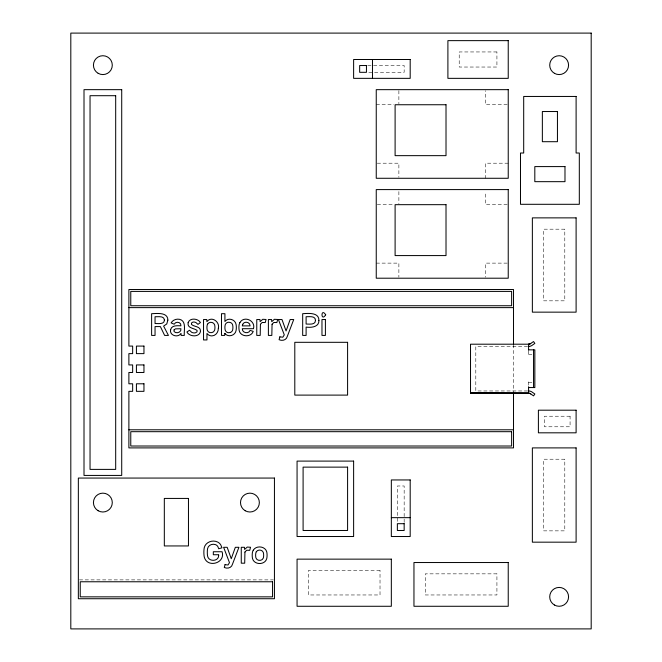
<?xml version="1.0" encoding="UTF-8"?>
<svg xmlns="http://www.w3.org/2000/svg" width="662" height="662" viewBox="0 0 662 662"><rect width="100%" height="100%" fill="white"/><g stroke="black" fill="none" stroke-linecap="round" stroke-linejoin="round"><path stroke-width="0.5" stroke-dasharray="3.31 2.48" d="M367.749 65.53L404.159 65.53L404.159 72.315L367.749 72.315M376.248 104.745L393.733 104.745M507.2 104.745L485.61 104.745L485.61 90.669M377.282 163.2L398.88 163.2L398.88 177.275M508.234 163.2L485.61 163.2L485.61 178.277M377.282 204.674L393.733 204.674M507.2 204.674L485.61 204.674L485.61 191.599M376.248 263.12L398.88 263.12L398.88 277.204M507.2 263.12L485.61 263.12L485.61 277.204M527.581 346.458L475.804 346.458L475.804 390.961L527.581 390.961M528.59 354.758L532.066 354.758M528.59 382.661L532.066 382.661M79.382 579.879L273.406 579.879M528.59 350.703L528.59 355.568M528.59 381.85L528.59 385.772M513.513 344.579L513.513 391.813M404.159 522.392L404.159 485.982L397.365 485.982L397.365 522.392M398.88 90.669L398.88 103.744M398.88 191.599L398.88 203.673M496.922 51.95L459.213 51.95L459.213 67.036L496.922 67.036L496.922 51.95M564.794 229.184L543.676 229.184L543.676 300.829L564.794 300.829L564.794 229.184M570.073 416.224L544.429 416.224L544.429 426.783L570.073 426.783L570.073 416.224M564.794 459.213L543.676 459.213L543.676 530.858L564.794 530.858L564.794 459.213M380.021 570.454L308.376 570.454L308.376 594.964L380.021 594.964L380.021 570.454M496.922 573.846L425.269 573.846L425.269 594.964L496.922 594.964L496.922 573.846"/><path stroke-width="0.99" d="M528.59 390.961A6.032 6.032 0 0 1 532.066 392.053L534.846 394.006L533.547 395.859L530.088 393.526L528.59 393.22L470.525 393.22L470.525 344.199L528.59 344.199L530.088 343.884L533.547 341.559L534.846 343.413L532.066 345.365A6.032 6.032 0 0 1 528.59 346.458M528.59 350.049L528.59 344.199L529.36 344.116M128.883 307.623L513.513 307.623M528.59 349.85L534.846 349.85L534.846 387.56L528.59 387.56M128.883 429.795L513.513 429.795M391.333 517.659L410.192 517.659M530.759 393.907A3.773 3.773 0 0 0 528.59 393.22L470.525 393.087L528.59 393.178M533.547 349.85L533.547 387.56M528.59 386.716L528.59 393.22M513.513 344.579L513.513 289.517L128.883 289.517L128.883 346.085L132.648 346.085L132.648 353.624L128.883 353.624L128.883 364.936L132.648 364.936L132.648 372.483L128.883 372.483L128.883 383.795L132.648 383.795L132.648 391.333L128.883 391.333L128.883 447.901L513.513 447.901L513.513 392.839M372.483 59.497L372.483 78.348M530.759 343.512A3.773 3.773 0 0 1 528.59 344.199M224.848 333.367L224.683 335.419L221.489 335.419L221.489 313.697L224.923 313.697L224.923 321.5C228.092 317.197 235.333 319.341 236.094 324.521A17.882 17.882 0 0 1 236.094 330.404C235.366 335.667 227.96 337.769 224.848 333.367M318.91 320.383C319.283 327.119 310.975 327.856 306.109 327.086L306.109 335.419L302.675 335.419L302.675 313.697C307.938 313.383 319.043 312.092 318.91 320.383M170.614 329.668C169.149 335.584 178.227 338.166 181.007 333.391L181.165 335.419L184.301 335.419C183.821 330.346 186.709 321.012 179.551 319.316C176.332 318.629 172.774 320.019 171.102 322.907L174.164 324.214C175.62 321.004 181.479 321.947 180.925 325.812C177.449 325.671 171.615 325.1 170.614 329.668M188.132 322.7C186.891 328.327 194.049 328.046 197.061 330.388L197.003 331.902L195.406 332.804A5.776 5.776 0 0 1 191.624 332.274L189.522 330.255L186.916 332.01C189.431 336.999 199.734 337.554 200.52 331.132C200.627 326.068 194.082 327.011 191.467 324.438L191.5 323.023L192.766 322.146A4.46 4.46 0 0 1 196.043 322.651L197.963 324.372L200.437 322.535C197.996 318.364 189.795 317.52 188.132 322.7M218.352 328.311C218.477 331.968 215.795 335.841 211.914 335.899A6.272 6.272 0 0 1 207.967 334.509L206.966 333.474L206.966 339.945L203.532 339.945L203.532 319.531L206.751 319.531L206.908 321.633C211.368 315.625 220.132 321.773 218.352 328.311M218.667 555.286C218.915 561.699 208.406 562.063 207.554 555.939A26.099 26.099 0 0 1 207.554 548.724C208.174 545.273 212.03 543.527 215.216 544.545A4.502 4.502 0 0 1 217.93 546.754L218.725 548.765L221.969 547.805L220.785 544.934A7.87 7.87 0 0 0 217.666 542.054C212.676 539.53 205.543 542.029 204.235 547.731A28.201 28.201 0 0 0 204.235 556.932C207.082 568.418 225.759 563.354 222.076 551.744L213.321 551.744L213.321 554.731L218.667 554.731L218.667 555.286M167.875 320.11L166.758 323.95L163.622 326.101L168.438 335.419L164.631 335.419L160.37 326.581L155.049 326.581L155.049 335.419L151.615 335.419L151.615 313.697C156.753 313.54 167.858 311.934 167.875 320.11M260.431 324.272L260.199 335.419L256.765 335.419L256.765 319.531L259.959 319.531L260.116 321.658L262.764 319.299L266.05 319.473L265.23 322.56L262.177 322.468L260.431 324.272M272.065 324.272L271.825 335.419L268.391 335.419L268.391 319.531L271.585 319.531L271.751 321.658L274.391 319.299L277.684 319.473L276.857 322.56L273.803 322.468L272.065 324.272M244.932 552.05L244.7 563.188L241.266 563.188L241.266 547.3L244.46 547.3L244.617 549.435L247.265 547.069L250.55 547.251L249.731 550.337L246.678 550.246L244.932 552.05M315.476 320.383C315.526 325.166 309.129 323.999 306.109 324.049L306.109 316.734C309.113 316.808 315.517 315.6 315.476 320.383M325.696 314.814C320.756 322.576 320.78 307.06 325.696 314.814M164.441 320.11C164.3 324.752 157.978 323.379 155.049 323.544L155.049 316.734C157.953 316.933 164.267 315.509 164.441 320.11M174.065 329.891L174.065 331.521C176.051 334.095 181.711 332.398 180.925 328.733L175.405 328.873L174.065 329.891M242.739 324.289L242.309 325.886L250.112 325.886C250.253 321.972 244.278 320.756 242.739 324.289M279.869 336.85L279.091 339.705C282.318 341.236 286.514 340.086 287.341 336.296L293.729 319.531L290.138 319.531L286.067 330.975L281.995 319.531L278.429 319.531L284.279 334.856L282.831 337.206L279.869 336.85M225.055 564.628L224.286 567.475C227.513 569.014 231.7 567.855 232.536 564.065L238.924 547.3L235.333 547.3L231.253 558.745L227.182 547.3L223.615 547.3L229.474 562.634L228.026 564.984L225.055 564.628M239.901 322.56L239.172 324.438A17.617 17.617 0 0 0 239.181 330.503C240.43 337.115 251.179 337.628 253.223 331.372L250.112 330.412C248.581 334.293 242.06 332.994 242.284 328.708L253.488 328.708C255.813 320.631 244.129 315.352 239.901 322.56M253.232 550.23L252.479 552.05A18.279 18.279 0 0 0 252.479 558.389C254.018 565.249 265.247 565.232 266.803 558.389A18.04 18.04 0 0 0 266.803 552.05C265.371 546.084 256.285 545.14 253.232 550.23M207.595 324.082L207.239 324.86A11.817 11.817 0 0 0 207.239 330.164C208.207 333.565 213.652 333.54 214.637 330.164A11.684 11.684 0 0 0 214.637 324.86C213.735 321.856 209.142 321.368 207.595 324.082M256.302 551.752L255.946 552.489A12.032 12.032 0 0 0 255.946 557.975C257.005 561.227 262.268 561.219 263.335 557.975A11.899 11.899 0 0 0 263.335 552.489C262.342 549.609 257.915 549.212 256.302 551.752M230.467 332.415L228.862 332.705A3.732 3.732 0 0 1 225.204 330.106A11.693 11.693 0 0 1 225.204 324.835A3.732 3.732 0 0 1 228.862 322.245L230.467 322.535A3.682 3.682 0 0 1 232.602 324.819A11.717 11.717 0 0 1 232.602 330.123A3.682 3.682 0 0 1 230.467 332.415M591.191 33.1L70.809 33.1L70.809 628.9L591.191 628.9L591.191 33.1M508.234 40.639L447.901 40.639L447.901 78.348L508.234 78.348L508.234 40.639M410.192 59.497L353.624 59.497L353.624 78.348L410.192 78.348L410.192 59.497M366.45 65.53L359.656 65.53L359.656 72.315L366.45 72.315L366.45 65.53M121.717 89.66L84.008 89.66L84.008 475.424L121.717 475.424L121.717 89.66M508.234 89.66L376.248 89.66L376.248 178.277L508.234 178.277L508.234 89.66M115.685 95.7L90.04 95.7L90.04 469.391L115.685 469.391L115.685 95.7M576.106 96.453L523.692 96.453L523.692 153.013L520.489 153.013L520.489 204.301L579.316 204.301L579.316 153.013L576.106 153.013L576.106 96.453M446.014 104.745L395.106 104.745L395.106 155.653L446.014 155.653L446.014 104.745M557.445 111.53L542.36 111.53L542.36 141.701L557.445 141.701L557.445 111.53M564.984 166.592L534.813 166.592L534.813 181.669L564.984 181.669L564.984 166.592M508.234 189.589L376.248 189.589L376.248 278.205L508.234 278.205L508.234 189.589M446.014 204.674L395.106 204.674L395.106 255.582L446.014 255.582L446.014 204.674M576.106 217.872L532.364 217.872L532.364 312.15L576.106 312.15L576.106 217.872M511.627 291.404L130.77 291.404L130.77 305.736L511.627 305.736L511.627 291.404M325.406 319.531L321.972 319.531L321.972 335.419L325.406 335.419L325.406 319.531M347.591 342.312L294.797 342.312L294.797 395.106L347.591 395.106L347.591 342.312M143.96 346.085L136.422 346.085L136.422 353.624L143.96 353.624L143.96 346.085M143.96 364.936L136.422 364.936L136.422 372.483L143.96 372.483L143.96 364.936M143.96 383.795L136.422 383.795L136.422 391.333L143.96 391.333L143.96 383.795M576.106 410.192L538.396 410.192L538.396 432.816L576.106 432.816L576.106 410.192M511.627 431.682L130.77 431.682L130.77 446.014L511.627 446.014L511.627 431.682M576.106 447.901L532.364 447.901L532.364 542.17L576.106 542.17L576.106 447.901M353.624 461.1L297.064 461.1L297.064 536.518L353.624 536.518L353.624 461.1M347.591 467.132L303.097 467.132L303.097 530.485L347.591 530.485L347.591 467.132M274.44 478.063L78.348 478.063L78.348 598.729L274.44 598.729L274.44 478.063M410.192 479.95L391.333 479.95L391.333 536.518L410.192 536.518L410.192 479.95M188.463 498.428L164.325 498.428L164.325 545.943L188.463 545.943L188.463 498.428M404.159 523.692L397.365 523.692L397.365 530.485L404.159 530.485L404.159 523.692M391.333 559.142L297.064 559.142L297.064 606.276L391.333 606.276L391.333 559.142M508.234 562.534L413.957 562.534L413.957 606.276L508.234 606.276L508.234 562.534M272.554 581.766L80.234 581.766L80.234 596.851L272.554 596.851L272.554 581.766M554.425 73.316A9.425 9.425 0 0 0 568.567 65.149A9.425 9.425 0 0 0 554.425 56.99A9.425 9.425 0 0 0 554.425 73.316M98.15 73.316A9.425 9.425 0 0 0 112.292 65.149A9.425 9.425 0 0 0 98.15 56.99A9.425 9.425 0 0 0 98.15 73.316M554.425 605.01A9.425 9.425 0 0 0 568.567 596.851A9.425 9.425 0 0 0 554.425 588.683A9.425 9.425 0 0 0 554.425 605.01M98.15 510.741A9.425 9.425 0 0 0 112.292 502.574A9.425 9.425 0 0 0 98.15 494.415A9.425 9.425 0 0 0 98.15 510.741M245.213 510.741A9.425 9.425 0 0 0 259.355 502.574A9.425 9.425 0 0 0 245.213 494.415A9.425 9.425 0 0 0 245.213 510.741"/></g></svg>
